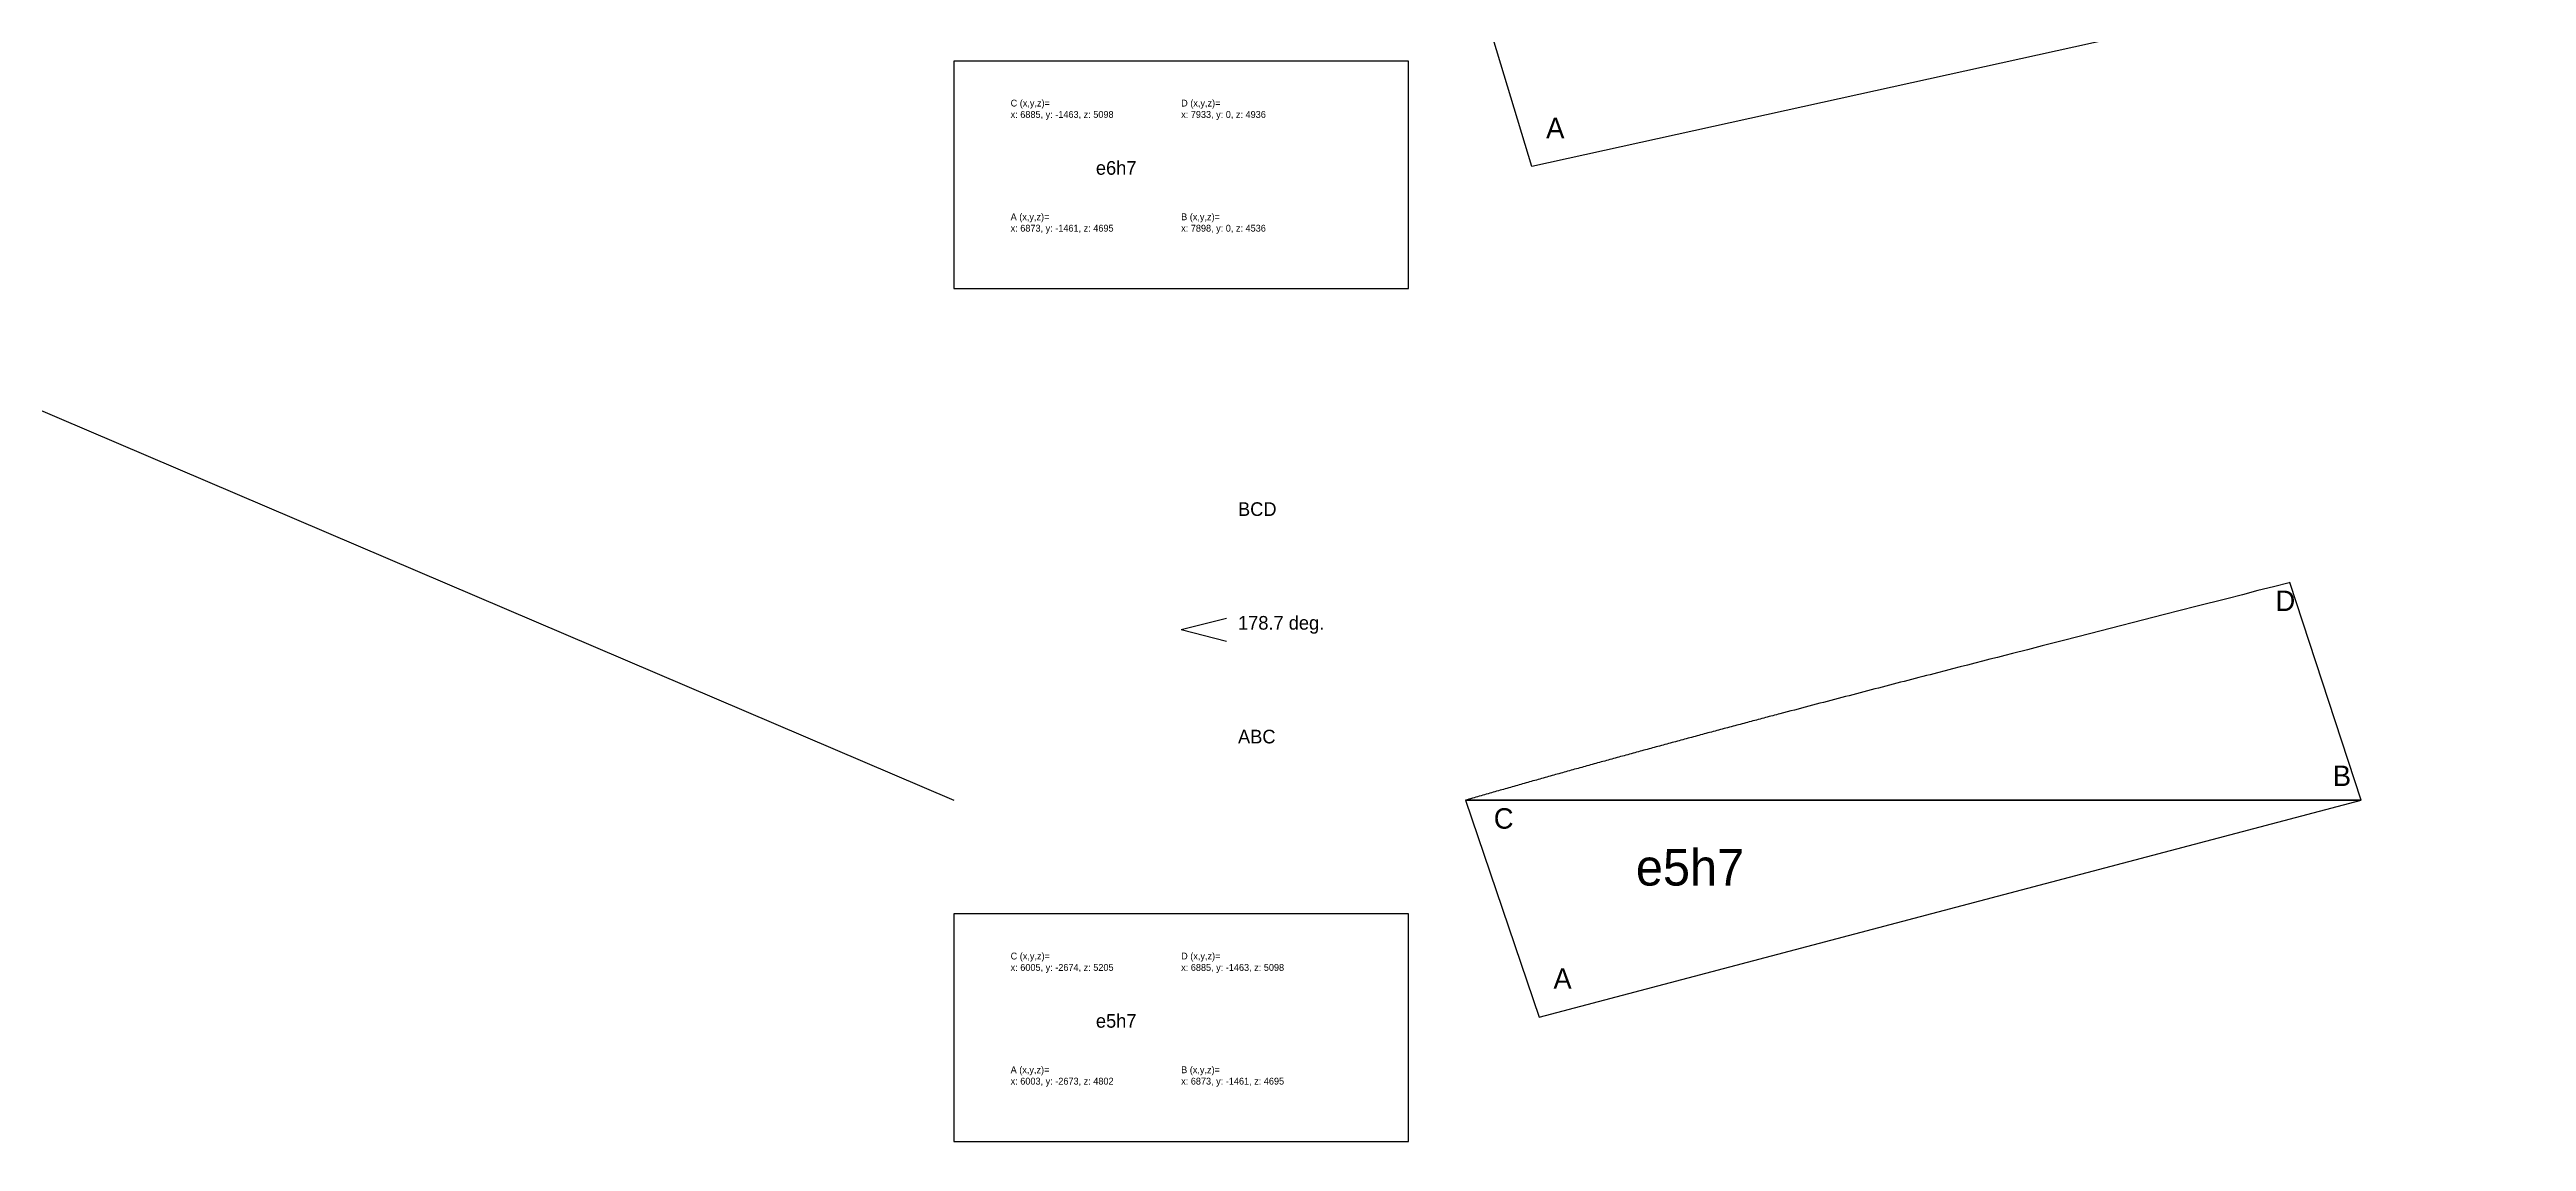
# Model space of a CAD drawing. Extents: x -14946 to 15402, y -21157 to 21439.
# Drawn here: x 11044 to 15402, y -5311 to -3391 of the extents above; entities that cross this region are included whole.
import ezdxf

# ---------------------------------------------------------------- set-up
doc = ezdxf.new("R2010")
doc.units = 0
doc.header["$MEASUREMENT"] = 0
for name, color, linetype in [('08-connection.topRing', 7, 'CONTINUOUS'), ('08-text.topRing', 7, 'CONTINUOUS'), ('50_RING_TOP_PLINES', 1, 'CONTINUOUS')]:
    doc.layers.add(name, color=color, linetype=linetype)

msp = doc.modelspace()

# ---------------------------------------------------------------- linework, layer by layer
at = {"layer": '08-connection.topRing', "linetype": 'Continuous'}
msp.add_line((6443.9, -2068.1, 4950.2), (12635.1, -4710.7), dxfattribs=at)
at = {"layer": '08-text.topRing', "linetype": 'Continuous'}
for q in [(13115.1, -4390.7), (13115.1, -4430.7)]:
    msp.add_line((13035.1, -4410.7), q, dxfattribs=at)
for points in [[(12635.1, -3810.7), (13435.1, -3810.7), (13435.1, -3410.7), (12635.1, -3410.7)], [(12635.1, -5310.7), (13435.1, -5310.7), (13435.1, -4910.7), (12635.1, -4910.7)]]:
    msp.add_lwpolyline(points, close=True, dxfattribs=at)
at = {"layer": '50_RING_TOP_PLINES'}
for points in [[(13652.2, -3596.4), (13535.1, -3210.7), (15401.8, -3210.7), (13652.2, -3596.4)], [(13535.1, -4710.7), (13665, -5092.3), (15111.1, -4710.7), (13535.1, -4710.7)]]:
    msp.add_lwpolyline(points, dxfattribs=at)
at = {"layer": '50_RING_TOP_PLINES', "color": 6, "extrusion": (0.999758, -0.022002, 8.32667e-16)}
msp.add_lwpolyline([(-3740.2, -1449.2), (-3747.2, -1421.7), (-3754.3, -1394.3), (-3761.3, -1366.9), (-3768.3, -1339.6), (-3782.3, -1284.9), (-3796.3, -1229.9), (-3830, -1098.1), (-3841.2, -1054.4), (-3851.3, -1015), (-3858, -988.7), (-3864.8, -962.4), (-3868.2, -949.2), (-3871.5, -936), (-3874.9, -922.9), (-3878.3, -909.7), (-3881.7, -896.5), (-3885.1, -883.4), (-3888.5, -870.2), (-3891.8, -857), (-3895.2, -843.9), (-3898.6, -830.7), (-3902, -817.6), (-3903.7, -811), (-3905.4, -804.4), (-3907.1, -798), (-3908.7, -791.5), (-3910.4, -785.1), (-3912.1, -778.6), (-3913.7, -772.1), (-3915.4, -765.7), (-3917.1, -759.2), (-3918.8, -752.8), (-3920.4, -746.3), (-3922.1, -739.9), (-3923.8, -733.4), (-3925.5, -726.9), (-3927.1, -720.5), (-3928.8, -714), (-3930.5, -707.6), (-3932.2, -701.1), (-3933.8, -694.7), (-3935.5, -688.2), (-3937.2, -681.7), (-3938.9, -675.3), (-3940.6, -668.8), (-3942.2, -662.4), (-3943.9, -655.9), (-3945.6, -649.5), (-3947.3, -643), (-3949, -636.6), (-3950.7, -630.1), (-3952.4, -623.7), (-3954.1, -617.2), (-3955.7, -610.8), (-3957.4, -604.3), (-3959.1, -597.9), (-3960.8, -591.5), (-3962.5, -585.2), (-3964.1, -578.8), (-3965.8, -572.5), (-3967.5, -566.1), (-3969.2, -559.8), (-3970.8, -553.4), (-3971.7, -550.2), (-3972.5, -547.1), (-3973.3, -543.9), (-3974.2, -540.7), (-3975, -537.5), (-3975.9, -534.4), (-3976.7, -531.2), (-3977.5, -528), (-3978.4, -524.8), (-3979.2, -521.7), (-3980.1, -518.5), (-3980.9, -515.3), (-3981.7, -512.1), (-3982.6, -509), (-3983.4, -505.8), (-3984.3, -502.6), (-3985.1, -499.4), (-3985.9, -496.3), (-3986.8, -493.1), (-3987.6, -489.9), (-3988.5, -486.8), (-3989.3, -483.6), (-3990.2, -480.4), (-3991, -477.2), (-3991.8, -474.1), (-3992.7, -470.9), (-3993.5, -467.7), (-3994.4, -464.5), (-3995.2, -461.4), (-3996.1, -458.2), (-3996.9, -455), (-3997.8, -451.9), (-3998.6, -448.7), (-3999.5, -445.5), (-4000.3, -442.3), (-4001.2, -439.2), (-4002, -436), (-4002.9, -432.8), (-4003.7, -429.7), (-4004.6, -426.5), (-4005.4, -423.3), (-4006.3, -420.1), (-4007.1, -417), (-4008, -413.8), (-4008.8, -410.6), (-4009.7, -407.5), (-4010.5, -404.3), (-4011.4, -401.1), (-4012.2, -397.9), (-4013.1, -394.8), (-4013.9, -391.7), (-4014.7, -388.5), (-4015.6, -385.4), (-4016.4, -382.3), (-4017.3, -379.2), (-4018.1, -376.1), (-4019, -373), (-4019.8, -369.8), (-4020.6, -366.7), (-4021.5, -363.6), (-4022.3, -360.5), (-4023.2, -357.4), (-4024, -354.2), (-4024.9, -351.1), (-4025.7, -348), (-4026.5, -344.9), (-4027.4, -341.8), (-4028.2, -338.6), (-4029.1, -335.5), (-4029.9, -332.4), (-4030.8, -329.3), (-4031.6, -326.2), (-4032.5, -323), (-4033.3, -319.9), (-4034.2, -316.8), (-4035, -313.7), (-4035.9, -310.6), (-4036.7, -307.4), (-4037.6, -304.3), (-4038.4, -301.2), (-4039.3, -298.1), (-4040.1, -295), (-4041, -291.8), (-4041.8, -288.7), (-4042.7, -285.6), (-4043.6, -282.5), (-4044.4, -279.4), (-4045.3, -276.2), (-4046.1, -273.1), (-4047, -270), (-4047.8, -266.9), (-4048.7, -263.8), (-4049.5, -260.6), (-4050.4, -257.5), (-4051.3, -254.4), (-4052.1, -251.3), (-4053, -248.2), (-4053.8, -245.1), (-4054.7, -241.9), (-4055.5, -238.8), (-4056.4, -235.7), (-4057.3, -232.6), (-4058.1, -229.5), (-4059, -226.4), (-4059.8, -223.2), (-4060.7, -220.1), (-4061.6, -217), (-4062.4, -213.9), (-4063.3, -210.8), (-4064.2, -207.7), (-4065, -204.6), (-4065.9, -201.5), (-4066.7, -198.3), (-4067.6, -195.2), (-4068.5, -192.2), (-4069.3, -189.1), (-4070.2, -186), (-4071, -183), (-4071.9, -179.9), (-4072.7, -176.8), (-4073.6, -173.8), (-4074.4, -170.7), (-4075.3, -167.7), (-4076.1, -164.6), (-4077, -161.5), (-4077.9, -158.5), (-4078.7, -155.4), (-4079.6, -152.4), (-4080.4, -149.3), (-4081.3, -146.3), (-4082.1, -143.2), (-4083, -140.2), (-4083.8, -137.1), (-4084.7, -134.1), (-4085.6, -131), (-4086.4, -128), (-4087.3, -124.9), (-4088.1, -121.9), (-4089, -118.9), (-4089.8, -115.8), (-4090.7, -112.8), (-4091.6, -109.7), (-4092.4, -106.7), (-4093.3, -103.6), (-4094.1, -100.6), (-4095, -97.6), (-4095.8, -94.5), (-4096.7, -91.5), (-4097.6, -88.4), (-4098.4, -85.4), (-4099.3, -82.3), (-4100.2, -79.3), (-4101, -76.3), (-4101.9, -73.2), (-4102.7, -70.2), (-4103.6, -67.1), (-4104.5, -64.1), (-4105.3, -61), (-4106.2, -58), (-4107.1, -55), (-4107.9, -51.9), (-4108.8, -48.9), (-4109.7, -45.8), (-4110.6, -42.8), (-4111.4, -39.7), (-4112.3, -36.7), (-4113.2, -33.6), (-4114, -30.6), (-4114.9, -27.5), (-4115.8, -24.5), (-4116.7, -21.4), (-4117.5, -18.4), (-4118.4, -15.3), (-4119.3, -12.2), (-4120.2, -9.2), (-4121.1, -6.1), (-4121.9, -3.1), (-4122.8, 0), (-4122.8, -1576), (-3739.9, -1450.2), (-3740.2, -1449.2)], dxfattribs=at)
at = {"layer": '50_RING_TOP_PLINES', "color": 6}
msp.add_lwpolyline([(14984.4, -4328.1), (14956.8, -4335.1), (14929.4, -4342.1), (14902, -4349.2), (14874.7, -4356.2), (14820, -4370.2), (14765, -4384.2), (14633.3, -4417.9), (14589.5, -4429.1), (14550.1, -4439.2), (14523.8, -4445.9), (14497.5, -4452.7), (14484.3, -4456), (14471.2, -4459.4), (14458, -4462.8), (14444.8, -4466.2), (14431.6, -4469.6), (14418.5, -4472.9), (14405.3, -4476.3), (14392.2, -4479.7), (14379, -4483.1), (14365.8, -4486.5), (14352.7, -4489.9), (14346.1, -4491.6), (14339.6, -4493.3), (14333.1, -4494.9), (14326.6, -4496.6), (14320.2, -4498.3), (14313.7, -4499.9), (14307.3, -4501.6), (14300.8, -4503.3), (14294.4, -4505), (14287.9, -4506.6), (14281.4, -4508.3), (14275, -4510), (14268.5, -4511.6), (14262.1, -4513.3), (14255.6, -4515), (14249.2, -4516.7), (14242.7, -4518.4), (14236.2, -4520), (14229.8, -4521.7), (14223.3, -4523.4), (14216.9, -4525.1), (14210.4, -4526.8), (14204, -4528.4), (14197.5, -4530.1), (14191.1, -4531.8), (14184.6, -4533.5), (14178.1, -4535.2), (14171.7, -4536.9), (14165.2, -4538.6), (14158.8, -4540.2), (14152.3, -4541.9), (14145.9, -4543.6), (14139.4, -4545.3), (14133, -4547), (14126.6, -4548.7), (14120.3, -4550.3), (14113.9, -4552), (14107.6, -4553.7), (14101.2, -4555.4), (14094.9, -4557), (14088.5, -4558.7), (14085.4, -4559.5), (14082.2, -4560.4), (14079, -4561.2), (14075.8, -4562), (14072.7, -4562.9), (14069.5, -4563.7), (14066.3, -4564.6), (14063.1, -4565.4), (14060, -4566.2), (14056.8, -4567.1), (14053.6, -4567.9), (14050.4, -4568.8), (14047.3, -4569.6), (14044.1, -4570.4), (14040.9, -4571.3), (14037.7, -4572.1), (14034.6, -4573), (14031.4, -4573.8), (14028.2, -4574.7), (14025.1, -4575.5), (14021.9, -4576.3), (14018.7, -4577.2), (14015.5, -4578), (14012.4, -4578.9), (14009.2, -4579.7), (14006, -4580.6), (14002.8, -4581.4), (13999.7, -4582.3), (13996.5, -4583.1), (13993.3, -4583.9), (13990.2, -4584.8), (13987, -4585.6), (13983.8, -4586.5), (13980.6, -4587.3), (13977.5, -4588.2), (13974.3, -4589), (13971.1, -4589.9), (13967.9, -4590.7), (13964.8, -4591.6), (13961.6, -4592.4), (13958.4, -4593.3), (13955.3, -4594.1), (13952.1, -4595), (13948.9, -4595.8), (13945.8, -4596.7), (13942.6, -4597.5), (13939.4, -4598.4), (13936.2, -4599.2), (13933.1, -4600.1), (13929.9, -4600.9), (13926.8, -4601.8), (13923.7, -4602.6), (13920.5, -4603.5), (13917.4, -4604.3), (13914.3, -4605.1), (13911.2, -4606), (13908.1, -4606.8), (13905, -4607.7), (13901.8, -4608.5), (13898.7, -4609.4), (13895.6, -4610.2), (13892.5, -4611), (13889.4, -4611.9), (13886.2, -4612.7), (13883.1, -4613.6), (13880, -4614.4), (13876.9, -4615.3), (13873.8, -4616.1), (13870.6, -4617), (13867.5, -4617.8), (13864.4, -4618.7), (13861.3, -4619.5), (13858.2, -4620.4), (13855, -4621.2), (13851.9, -4622.1), (13848.8, -4622.9), (13845.7, -4623.8), (13842.6, -4624.6), (13839.4, -4625.5), (13836.3, -4626.3), (13833.2, -4627.2), (13830.1, -4628), (13827, -4628.9), (13823.8, -4629.7), (13820.7, -4630.6), (13817.6, -4631.4), (13814.5, -4632.3), (13811.4, -4633.1), (13808.2, -4634), (13805.1, -4634.8), (13802, -4635.7), (13798.9, -4636.6), (13795.8, -4637.4), (13792.6, -4638.3), (13789.5, -4639.1), (13786.4, -4640), (13783.3, -4640.8), (13780.2, -4641.7), (13777.1, -4642.6), (13773.9, -4643.4), (13770.8, -4644.3), (13767.7, -4645.1), (13764.6, -4646), (13761.5, -4646.9), (13758.4, -4647.7), (13755.3, -4648.6), (13752.1, -4649.4), (13749, -4650.3), (13745.9, -4651.2), (13742.8, -4652), (13739.7, -4652.9), (13736.6, -4653.8), (13733.5, -4654.6), (13730.4, -4655.5), (13727.3, -4656.3), (13724.2, -4657.2), (13721.2, -4658), (13718.1, -4658.9), (13715, -4659.8), (13712, -4660.6), (13708.9, -4661.5), (13705.8, -4662.3), (13702.8, -4663.2), (13699.7, -4664), (13696.7, -4664.9), (13693.6, -4665.7), (13690.6, -4666.6), (13687.5, -4667.4), (13684.4, -4668.3), (13681.4, -4669.1), (13678.3, -4670), (13675.3, -4670.9), (13672.2, -4671.7), (13669.2, -4672.6), (13666.2, -4673.4), (13663.1, -4674.3), (13660.1, -4675.1), (13657, -4676), (13654, -4676.8), (13650.9, -4677.7), (13647.9, -4678.6), (13644.8, -4679.4), (13641.8, -4680.3), (13638.8, -4681.1), (13635.7, -4682), (13632.7, -4682.9), (13629.6, -4683.7), (13626.6, -4684.6), (13623.6, -4685.4), (13620.5, -4686.3), (13617.5, -4687.2), (13614.4, -4688), (13611.4, -4688.9), (13608.3, -4689.8), (13605.3, -4690.6), (13602.3, -4691.5), (13599.2, -4692.4), (13596.2, -4693.2), (13593.1, -4694.1), (13590.1, -4695), (13587, -4695.8), (13584, -4696.7), (13580.9, -4697.6), (13577.9, -4698.4), (13574.9, -4699.3), (13571.8, -4700.2), (13568.8, -4701), (13565.7, -4701.9), (13562.6, -4702.8), (13559.6, -4703.7), (13556.5, -4704.5), (13553.5, -4705.4), (13550.4, -4706.3), (13547.4, -4707.2), (13544.3, -4708.1), (13541.3, -4708.9), (13538.2, -4709.8), (13535.1, -4710.7), (15111.1, -4710.7), (14985.3, -4327.8), (14984.4, -4328.1)], dxfattribs=at)
at = {"layer": '50_RING_TOP_PLINES', "extrusion": (1, 3.53556e-15, 1.66533e-15)}
msp.add_lwpolyline([(-4410.7, 0), (-4792.3, -129.9), (-4410.7, -1576), (-4410.7, 0)], dxfattribs=at)

# ---------------------------------------------------------------- texts
at = {"layer": '08-text.topRing', "linetype": 'Continuous'}
for s, height, p in [('C (x,y,z)=', 12, (12735.1, -3490.7)), ('D (x,y,z)=', 12, (13035.1, -3490.7)), ('x: 6885, y: -1463, z: 5098', 12, (12735.1, -3510.7)), ('x: 7933, y: 0, z: 4936', 12, (13035.1, -3510.7)), ('A', 36, (13677.2, -3546.4)), ('e6h7', 24, (12885.1, -3610.7)), ('A (x,y,z)=', 12, (12735.1, -3690.7)), ('x: 6873, y: -1461, z: 4695', 12, (12735.1, -3710.7)), ('x: 7898, y: 0, z: 4536', 12, (13035.1, -3710.7)), ('B (x,y,z)=', 12, (13035.1, -3690.7)), ('BCD', 24, (13135.1, -4210.7)), ('D', 36, (14960.3, -4377.9, 8.4)), ('178.7 deg.', 24, (13135.1, -4410.7)), ('ABC', 24, (13135.1, -4610.7)), ('B', 36, (15061.1, -4685.7)), ('C', 36, (13585.1, -4760.7)), ('e5h7', 64, (13835.1, -4860.7)), ('x: 6005, y: -2674, z: 5205', 12, (12735.1, -5010.7)), ('C (x,y,z)=', 12, (12735.1, -4990.7)), ('x: 6885, y: -1463, z: 5098', 12, (13035.1, -5010.7)), ('D (x,y,z)=', 12, (13035.1, -4990.7)), ('A', 36, (13690, -5042.3)), ('e5h7', 24, (12885.1, -5110.7)), ('A (x,y,z)=', 12, (12735.1, -5190.7)), ('B (x,y,z)=', 12, (13035.1, -5190.7)), ('x: 6003, y: -2673, z: 4802', 12, (12735.1, -5210.7)), ('x: 6873, y: -1461, z: 4695', 12, (13035.1, -5210.7))]:
    msp.add_text(s, height=height, dxfattribs=at).set_placement(p)

doc.saveas('drawing.dxf')
